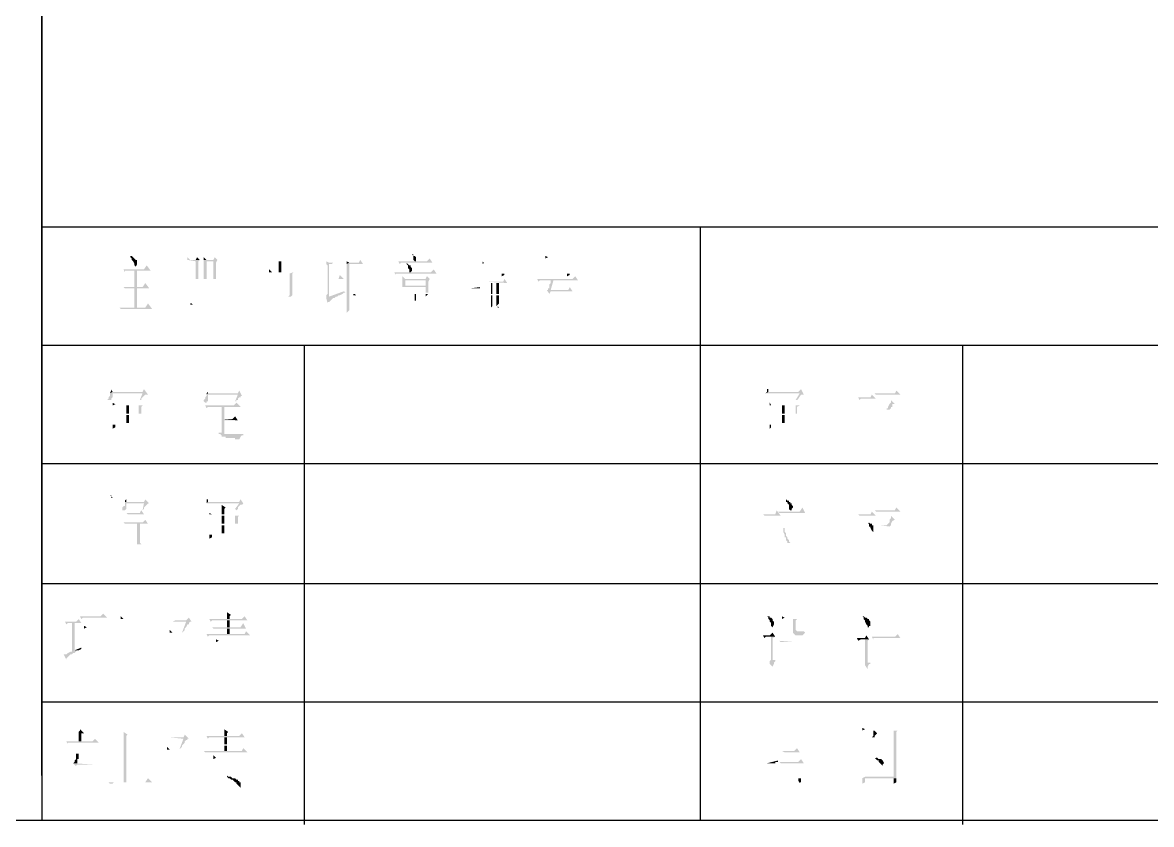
# Model space of a CAD drawing. Header units: millimetres. Extents: x -281 to 814, y -766 to 620.
# Drawn here: x 459 to 608.3, y -766.1 to -660 of the extents above; entities that cross this region are included whole.
import ezdxf

# ---------------------------------------------------------------- set-up
doc = ezdxf.new("R2010")
doc.units = ezdxf.units.MM
doc.layers.add('1', color=7, linetype='Continuous')

msp = doc.modelspace()

# ---------------------------------------------------------------- hatches: boundary and pattern name
h = msp.add_hatch(color=0)
h.dxf.hatch_style = 2
h.paths.add_polyline_path([(473.22, -690.878268), (473.22, -691.058268), (473.4, -691.238268), (473.4, -691.418268), (473.58, -691.598268), (473.76, -691.958268), (473.76, -692.138268), (473.94, -692.318268), (474.12, -691.958268), (474.12, -691.778268), (474.12, -691.598268), (474.12, -691.418268), (473.94, -691.418268), (473.76, -691.238268), (473.58, -691.058268), (473.4, -690.878268)])
h = msp.add_hatch(color=0)
h.dxf.hatch_style = 2
h.paths.add_polyline_path([(480.78, -691.058268), (480.78, -691.418268), (481.86, -691.598268), (481.86, -693.938268), (482.22, -693.938268), (482.22, -691.598268), (482.4, -691.418268), (481.14, -691.418268)])
h = msp.add_hatch(color=0)
h.dxf.hatch_style = 2
h.paths.add_polyline_path([(482.04, -691.058268), (481.86, -691.418268), (481.14, -691.418268), (482.4, -691.418268)])
h = msp.add_hatch(color=0)
h.dxf.hatch_style = 2
h.paths.add_polyline_path([(482.94, -691.058268), (482.94, -691.418268), (483.3, -691.418268)])
h = msp.add_hatch(color=0)
h.dxf.hatch_style = 2
h.paths.add_polyline_path([(484.38, -691.058268), (484.2, -691.418268), (483.3, -691.418268), (482.94, -691.418268), (482.94, -693.938268), (483.3, -693.938268), (483.3, -691.598268), (484.2, -691.598268), (484.74, -691.418268)])
h = msp.add_hatch(color=0)
h.dxf.hatch_style = 2
h.paths.add_polyline_path([(484.74, -691.418268), (484.2, -691.598268), (484.2, -693.938268), (484.56, -693.938268), (484.56, -691.778268)])
h = msp.add_hatch(color=0)
h.dxf.hatch_style = 2
h.paths.add_polyline_path([(503.64, -691.418268), (503.46, -691.778268), (502.2, -691.778268), (501.84, -691.958268), (501.84, -692.138268), (501.84, -692.318268), (501.84, -697.718268), (501.84, -698.438268), (502.2, -698.078268), (502.2, -691.958268), (504, -691.958268)])
h = msp.add_hatch(color=0)
h.dxf.hatch_style = 2
h.paths.add_polyline_path([(512.82, -691.238268), (512.46, -691.598268), (508.68, -691.598268), (508.86, -691.958268), (509.04, -691.778268), (509.22, -691.778268), (513.18, -691.778268)])
h = msp.add_hatch(color=0)
h.dxf.hatch_style = 2
h.paths.add_polyline_path([(510.48, -690.698268), (510.66, -690.878268), (510.66, -691.058268), (510.66, -691.238268), (510.66, -691.418268), (510.84, -691.598268), (511.02, -691.598268), (511.02, -691.418268), (511.02, -691.238268), (511.02, -691.058268), (510.84, -690.878268), (510.66, -690.878268), (510.66, -690.698268)])
h = msp.add_hatch(color=0)
h.dxf.hatch_style = 2
h.paths.add_polyline_path([(528.12, -690.878268), (528.12, -691.238268), (528.48, -691.058268)])
h = msp.add_hatch(color=0)
h.dxf.hatch_style = 2
h.paths.add_polyline_path([(475.38, -692.138268), (475.02, -692.678268), (472.32, -692.678268), (472.5, -693.038268), (472.5, -692.858268), (472.68, -692.858268), (472.86, -692.858268), (475.92, -692.858268)])
h = msp.add_hatch(color=0)
h.dxf.hatch_style = 2
h.paths.add_polyline_path([(474.12, -695.018268), (474.12, -692.858268), (473.76, -692.858268), (473.76, -695.018268)])
h = msp.add_hatch(color=0)
h.dxf.hatch_style = 2
h.paths.add_polyline_path([(491.58, -692.678268), (491.58, -693.038268), (493.2, -693.038268), (491.94, -693.038268)])
h = msp.add_hatch(color=0)
h.dxf.hatch_style = 2
h.paths.add_polyline_path([(493.2, -691.598268), (492.84, -691.598268), (492.84, -693.038268), (491.94, -693.038268), (493.2, -693.038268)])
h = msp.add_hatch(color=0)
h.dxf.hatch_style = 2
h.paths.add_polyline_path([(499.14, -691.598268), (499.14, -691.958268), (499.32, -692.138268), (499.32, -695.918268), (499.14, -696.098268), (499.14, -696.278268), (499.14, -696.458268), (499.32, -697.178268), (499.32, -696.998268), (499.5, -696.998268), (499.68, -696.818268), (499.86, -696.638268), (500.04, -696.458268), (500.22, -696.458268), (499.5, -696.278268), (499.5, -693.938268), (501.48, -693.938268), (499.5, -693.938268), (499.5, -691.958268), (499.68, -691.958268), (499.86, -691.958268), (500.04, -691.778268), (500.22, -691.778268), (499.5, -691.778268)])
h = msp.add_hatch(color=0)
h.dxf.hatch_style = 2
h.paths.add_polyline_path([(501.84, -691.598268), (501.84, -691.958268), (502.2, -691.778268)])
h = msp.add_hatch(color=0)
h.dxf.hatch_style = 2
h.paths.add_polyline_path([(513.36, -692.678268), (513, -693.038268), (508.14, -693.038268), (508.32, -693.398268), (508.32, -693.218268), (508.5, -693.218268), (508.68, -693.218268), (513.72, -693.218268)])
h = msp.add_hatch(color=0)
h.dxf.hatch_style = 2
h.paths.add_polyline_path([(509.76, -691.778268), (509.76, -691.958268), (509.94, -692.138268), (509.94, -692.318268), (509.94, -692.498268), (510.12, -692.678268), (510.12, -692.858268), (510.12, -693.038268), (510.3, -693.038268), (510.48, -692.858268), (510.48, -692.498268), (510.3, -692.318268), (510.3, -692.138268), (510.12, -692.138268), (509.94, -691.958268)])
h = msp.add_hatch(color=0)
h.dxf.hatch_style = 2
h.paths.add_polyline_path([(519.66, -691.598268), (519.84, -691.778268), (519.84, -691.958268), (520.02, -691.778268)])
h = msp.add_hatch(color=0)
h.dxf.hatch_style = 2
h.paths.add_polyline_path([(494.82, -693.038268), (494.28, -693.218268), (494.28, -696.098268), (494.1, -696.278268), (493.92, -696.278268), (494.46, -696.278268), (494.64, -696.098268), (494.64, -693.218268)])
h = msp.add_hatch(color=0)
h.dxf.hatch_style = 2
h.paths.add_polyline_path([(500.94, -693.398268), (500.76, -693.938268), (499.5, -693.938268), (501.48, -693.938268)])
h = msp.add_hatch(color=0)
h.dxf.hatch_style = 2
h.paths.add_polyline_path([(509.22, -693.578268), (509.22, -694.118268), (512.28, -694.118268), (512.28, -694.838268), (509.58, -694.838268), (512.64, -695.018268), (512.64, -694.298268), (512.82, -693.938268), (509.58, -693.938268)])
h = msp.add_hatch(color=0)
h.dxf.hatch_style = 2
h.paths.add_polyline_path([(509.22, -694.118268), (509.22, -695.018268), (512.28, -695.018268), (512.28, -695.738268), (509.58, -695.738268), (512.64, -695.738268), (512.64, -695.018268), (509.58, -694.838268), (509.58, -694.118268), (512.28, -694.118268)])
h = msp.add_hatch(color=0)
h.dxf.hatch_style = 2
h.paths.add_polyline_path([(512.46, -693.578268), (512.28, -693.938268), (509.58, -693.938268), (512.82, -693.938268)])
h = msp.add_hatch(color=0)
h.dxf.hatch_style = 2
h.paths.add_polyline_path([(522.72, -693.938268), (522.54, -694.298268), (520.38, -694.298268), (523.08, -694.478268)])
h = msp.add_hatch(color=0)
h.dxf.hatch_style = 2
h.paths.add_polyline_path([(522.54, -693.218268), (522.36, -693.218268), (522.36, -693.578268), (522.72, -693.398268), (522.72, -693.218268)])
h = msp.add_hatch(color=0)
h.dxf.hatch_style = 2
h.paths.add_polyline_path([(532.08, -693.578268), (531.72, -693.938268), (527.04, -693.938268), (527.22, -694.298268), (527.4, -694.118268), (532.44, -694.118268)])
h = msp.add_hatch(color=0)
h.dxf.hatch_style = 2
h.paths.add_polyline_path([(529.2, -694.118268), (528.84, -694.118268), (528.84, -694.298268), (528.84, -694.478268), (528.66, -694.658268), (528.66, -694.838268), (528.66, -695.018268), (528.66, -695.198268), (528.48, -695.198268), (528.48, -695.378268), (528.3, -695.378268), (528.66, -695.918268), (528.84, -695.558268), (531.72, -695.558268), (528.84, -695.378268)])
h = msp.add_hatch(color=0)
h.dxf.hatch_style = 2
h.paths.add_polyline_path([(531.36, -693.218268), (531, -693.218268), (531, -693.578268), (531.36, -693.398268)])
h = msp.add_hatch(color=0)
h.dxf.hatch_style = 2
h.paths.add_polyline_path([(475.2, -694.478268), (474.84, -695.018268), (472.32, -695.018268), (472.5, -695.198268), (472.68, -695.198268), (475.74, -695.198268)])
h = msp.add_hatch(color=0)
h.dxf.hatch_style = 2
h.paths.add_polyline_path([(474.12, -697.718268), (474.12, -695.198268), (473.76, -695.198268), (473.76, -697.718268)])
h = msp.add_hatch(color=0)
h.dxf.hatch_style = 2
h.paths.add_polyline_path([(501.48, -695.558268), (499.5, -696.278268), (500.22, -696.458268), (500.4, -696.278268), (500.58, -696.278268), (500.76, -696.098268), (500.94, -696.098268), (501.3, -695.918268), (501.48, -695.738268), (501.66, -695.738268)])
h = msp.add_hatch(color=0)
h.dxf.hatch_style = 2
h.paths.add_polyline_path([(502.74, -695.918268), (502.74, -696.098268), (503.46, -696.098268), (503.1, -696.098268), (502.92, -695.918268)])
h = msp.add_hatch(color=0)
h.dxf.hatch_style = 2
h.paths.add_polyline_path([(510.84, -695.918268), (510.84, -696.818268), (511.02, -696.818268), (511.02, -695.918268), (512.28, -695.918268)])
h = msp.add_hatch(color=0)
h.dxf.hatch_style = 2
h.paths.add_polyline_path([(512.64, -695.918268), (510.84, -695.918268), (512.28, -695.918268), (512.28, -696.278268)])
h = msp.add_hatch(color=0)
h.dxf.hatch_style = 2
h.paths.add_polyline_path([(519.48, -695.018268), (518.04, -695.198268), (519.48, -695.198268)])
h = msp.add_hatch(color=0)
h.dxf.hatch_style = 2
h.paths.add_polyline_path([(520.92, -694.478268), (520.92, -695.918268), (520.38, -695.918268), (521.1, -695.918268), (521.1, -694.478268), (521.64, -694.478268)])
h = msp.add_hatch(color=0)
h.dxf.hatch_style = 2
h.paths.add_polyline_path([(521.64, -694.478268), (521.64, -695.918268), (522, -695.918268), (522, -694.478268), (522.54, -694.478268)])
h = msp.add_hatch(color=0)
h.dxf.hatch_style = 2
h.paths.add_polyline_path([(531.36, -695.018268), (531.18, -695.378268), (528.84, -695.378268), (531.72, -695.558268)])
h = msp.add_hatch(color=0)
h.dxf.hatch_style = 2
h.paths.add_polyline_path([(475.56, -697.178268), (475.2, -697.718268), (471.78, -697.718268), (471.96, -697.898268), (472.14, -697.898268), (476.1, -697.898268)])
h = msp.add_hatch(color=0)
h.dxf.hatch_style = 2
h.paths.add_polyline_path([(481.14, -697.178268), (481.14, -697.358268), (481.68, -697.358268), (481.5, -697.358268), (481.32, -697.178268)])
h = msp.add_hatch(color=0)
h.dxf.hatch_style = 2
h.paths.add_polyline_path([(521.1, -696.098268), (520.92, -696.098268), (520.92, -697.718268), (521.1, -697.538268)])
h = msp.add_hatch(color=0)
h.dxf.hatch_style = 2
h.paths.add_polyline_path([(521.64, -696.098268), (521.64, -697.538268), (522, -697.178268), (522, -696.098268), (522.54, -696.098268)])
h = msp.add_hatch(color=0)
h.dxf.hatch_style = 2
h.paths.add_polyline_path([(483.3, -697.538268), (484.02, -697.538268), (483.66, -697.538268), (483.48, -697.538268)])
h = msp.add_hatch(color=0)
h.dxf.hatch_style = 2
h.paths.add_polyline_path([(521.82, -697.538268), (521.82, -697.718268), (522.36, -697.718268), (522.18, -697.718268), (522, -697.718268)])
h = msp.add_hatch(color=0)
h.dxf.hatch_style = 2
h.paths.add_polyline_path([(470.52, -709.058268), (470.52, -709.238268), (470.52, -709.418268), (470.34, -709.598268), (470.34, -709.778268), (470.16, -709.958268), (470.34, -709.958268), (470.52, -709.958268), (470.7, -709.958268), (470.7, -709.778268), (470.88, -709.598268), (470.88, -709.058268), (474.84, -709.058268)])
h = msp.add_hatch(color=0)
h.dxf.hatch_style = 2
h.paths.add_polyline_path([(475.02, -708.518268), (474.84, -708.878268), (470.88, -708.878268), (470.52, -709.058268), (474.84, -709.058268), (474.48, -709.958268), (474.66, -709.958268), (474.66, -709.778268), (474.84, -709.598268), (475.02, -709.418268), (475.2, -709.238268), (475.38, -709.238268), (475.56, -709.238268)])
h = msp.add_hatch(color=0)
h.dxf.hatch_style = 2
h.paths.add_polyline_path([(470.7, -708.518268), (470.7, -708.698268), (470.52, -709.058268), (470.88, -708.878268)])
h = msp.add_hatch(color=0)
h.dxf.hatch_style = 2
h.paths.add_polyline_path([(483.3, -709.238268), (483.3, -709.418268), (483.12, -709.598268), (483.12, -709.778268), (482.94, -709.958268), (482.94, -710.138268), (483.12, -710.318268), (483.3, -710.318268), (483.3, -710.138268), (483.48, -710.138268), (483.48, -709.958268), (483.48, -709.778268), (483.48, -709.238268), (487.44, -709.238268)])
h = msp.add_hatch(color=0)
h.dxf.hatch_style = 2
h.paths.add_polyline_path([(487.62, -708.698268), (487.44, -709.058268), (483.48, -709.058268), (483.3, -709.238268), (487.44, -709.238268), (487.08, -710.138268), (487.26, -710.138268), (487.26, -709.958268), (487.44, -709.958268), (487.44, -709.778268), (487.62, -709.598268), (487.8, -709.598268), (487.8, -709.418268), (487.98, -709.418268)])
h = msp.add_hatch(color=0)
h.dxf.hatch_style = 2
h.paths.add_polyline_path([(483.48, -708.698268), (483.48, -708.878268), (483.3, -709.058268), (483.3, -709.238268), (483.48, -709.058268)])
h = msp.add_hatch(color=0)
h.dxf.hatch_style = 2
h.paths.add_polyline_path([(561.96, -708.518268), (561.6, -708.878268), (557.64, -708.878268), (557.28, -709.058268), (561.78, -709.058268), (561.24, -709.958268), (561.42, -709.958268), (561.6, -709.778268), (561.96, -709.238268), (562.14, -709.238268), (562.32, -709.238268)])
h = msp.add_hatch(color=0)
h.dxf.hatch_style = 2
h.paths.add_polyline_path([(557.64, -708.518268), (557.46, -708.518268), (557.46, -708.698268), (557.46, -708.878268), (557.28, -709.058268), (557.64, -708.878268)])
h = msp.add_hatch(color=0)
h.dxf.hatch_style = 2
h.paths.add_polyline_path([(571.32, -709.238268), (571.14, -709.598268), (569.52, -709.598268), (569.7, -709.958268), (569.88, -709.778268), (571.86, -709.778268)])
h = msp.add_hatch(color=0)
h.dxf.hatch_style = 2
h.paths.add_polyline_path([(574.56, -708.698268), (574.38, -709.058268), (571.68, -709.058268), (571.86, -709.238268), (572.04, -709.238268), (575.1, -709.238268)])
h = msp.add_hatch(color=0)
h.dxf.hatch_style = 2
h.paths.add_polyline_path([(470.88, -710.318268), (470.88, -710.678268), (471.24, -710.498268)])
h = msp.add_hatch(color=0)
h.dxf.hatch_style = 2
h.paths.add_polyline_path([(474.84, -710.678268), (472.68, -710.678268), (474.3, -710.678268), (474.3, -711.758268), (471.24, -711.758268), (474.66, -711.758268), (474.66, -710.858268)])
h = msp.add_hatch(color=0)
h.dxf.hatch_style = 2
h.paths.add_polyline_path([(472.68, -710.678268), (472.68, -711.758268), (473.04, -711.758268), (473.04, -710.678268), (474.3, -710.678268)])
h = msp.add_hatch(color=0)
h.dxf.hatch_style = 2
h.paths.add_polyline_path([(487.26, -710.318268), (486.9, -710.678268), (483.12, -710.678268), (483.3, -711.038268), (483.48, -710.858268), (483.66, -710.858268), (487.8, -710.858268)])
h = msp.add_hatch(color=0)
h.dxf.hatch_style = 2
h.paths.add_polyline_path([(485.64, -710.858268), (485.28, -710.858268), (485.28, -714.278268), (484.92, -714.278268), (484.92, -714.458268), (485.1, -714.458268), (486.72, -714.458268), (486.18, -714.458268), (485.82, -714.458268), (485.64, -714.458268), (485.64, -712.658268), (487.44, -712.658268), (485.64, -712.478268)])
h = msp.add_hatch(color=0)
h.dxf.hatch_style = 2
h.paths.add_polyline_path([(557.82, -710.318268), (557.82, -710.678268), (558, -710.678268)])
h = msp.add_hatch(color=0)
h.dxf.hatch_style = 2
h.paths.add_polyline_path([(561.78, -710.678268), (559.44, -710.678268), (561.24, -710.678268), (561.24, -711.758268), (558, -711.758268), (561.42, -711.758268), (561.42, -710.858268)])
h = msp.add_hatch(color=0)
h.dxf.hatch_style = 2
h.paths.add_polyline_path([(559.44, -710.678268), (559.44, -711.758268), (559.8, -711.758268), (559.8, -710.678268), (561.24, -710.678268)])
h = msp.add_hatch(color=0)
h.dxf.hatch_style = 2
h.paths.add_polyline_path([(573.84, -709.958268), (573.84, -710.138268), (573.84, -710.318268), (573.66, -710.498268), (573.48, -710.858268), (573.48, -711.038268), (573.3, -711.038268), (573.3, -711.218268), (572.22, -711.218268), (573.66, -711.218268), (573.84, -711.038268), (573.84, -710.858268), (574.02, -710.858268), (574.02, -710.678268), (574.02, -710.498268), (574.38, -710.498268)])
h = msp.add_hatch(color=0)
h.dxf.hatch_style = 2
h.paths.add_polyline_path([(472.68, -711.938268), (472.68, -713.018268), (473.04, -713.018268), (473.04, -711.938268), (474.3, -711.938268)])
h = msp.add_hatch(color=0)
h.dxf.hatch_style = 2
h.paths.add_polyline_path([(487.08, -712.118268), (486.72, -712.478268), (485.64, -712.478268), (487.44, -712.658268)])
h = msp.add_hatch(color=0)
h.dxf.hatch_style = 2
h.paths.add_polyline_path([(559.44, -711.938268), (559.44, -713.018268), (559.8, -713.018268), (559.8, -711.938268), (561.24, -711.938268)])
h = msp.add_hatch(color=0)
h.dxf.hatch_style = 2
h.paths.add_polyline_path([(470.88, -713.198268), (470.88, -713.738268), (471.24, -713.558268), (471.24, -713.198268), (472.68, -713.198268)])
h = msp.add_hatch(color=0)
h.dxf.hatch_style = 2
h.paths.add_polyline_path([(557.82, -713.198268), (557.82, -713.738268), (558, -713.558268), (558, -713.198268), (559.44, -713.198268)])
h = msp.add_hatch(color=0)
h.dxf.hatch_style = 2
h.paths.add_polyline_path([(488.16, -714.458268), (487.98, -714.458268), (487.8, -714.458268), (485.1, -714.458268), (485.28, -714.638268), (485.28, -714.818268), (485.46, -714.818268), (485.64, -714.818268), (485.82, -714.818268), (485.82, -714.998268), (486, -714.998268), (486.18, -714.998268), (486.36, -714.998268), (486.54, -714.998268), (487.08, -714.998268), (487.08, -715.178268), (487.62, -715.178268), (487.8, -714.818268), (487.98, -714.638268), (488.16, -714.638268)])
h = msp.add_hatch(color=0)
h.dxf.hatch_style = 2
h.paths.add_polyline_path([(470.52, -722.558268), (470.7, -722.558268), (470.7, -722.918268), (470.88, -722.918268)])
h = msp.add_hatch(color=0)
h.dxf.hatch_style = 2
h.paths.add_polyline_path([(472.5, -723.458268), (472.5, -723.638268), (472.5, -723.818268), (472.5, -723.998268), (472.32, -723.998268), (472.14, -724.178268), (472.14, -724.358268), (472.14, -724.538268), (472.5, -724.538268), (472.68, -724.358268), (472.68, -724.178268), (472.68, -723.638268), (475.02, -723.638268)])
h = msp.add_hatch(color=0)
h.dxf.hatch_style = 2
h.paths.add_polyline_path([(475.2, -723.098268), (475.02, -723.458268), (473.94, -723.458268), (472.5, -723.458268), (475.02, -723.638268), (474.84, -724.538268), (475.02, -724.358268), (475.02, -724.178268), (475.2, -723.998268), (475.38, -723.818268), (475.56, -723.638268), (475.74, -723.638268)])
h = msp.add_hatch(color=0)
h.dxf.hatch_style = 2
h.paths.add_polyline_path([(472.68, -723.098268), (472.5, -723.278268), (472.5, -723.458268), (473.94, -723.458268), (472.68, -723.458268)])
h = msp.add_hatch(color=0)
h.dxf.hatch_style = 2
h.paths.add_polyline_path([(487.8, -723.098268), (487.62, -723.458268), (483.48, -723.458268), (483.3, -723.638268), (487.62, -723.638268), (487.08, -724.358268), (487.26, -724.538268), (487.44, -724.358268), (487.44, -724.178268), (487.62, -723.998268), (487.8, -723.818268), (487.98, -723.818268), (488.16, -723.638268)])
h = msp.add_hatch(color=0)
h.dxf.hatch_style = 2
h.paths.add_polyline_path([(483.48, -723.098268), (483.3, -723.098268), (483.3, -723.458268), (483.3, -723.638268), (483.48, -723.458268)])
h = msp.add_hatch(color=0)
h.dxf.hatch_style = 2
h.paths.add_polyline_path([(485.28, -723.818268), (485.28, -723.998268), (485.28, -724.178268), (485.28, -725.078268), (485.64, -725.078268), (485.64, -724.358268), (485.82, -724.178268)])
h = msp.add_hatch(color=0)
h.dxf.hatch_style = 2
h.paths.add_polyline_path([(562.14, -724.178268), (561.78, -724.718268), (558.9, -724.718268), (559.08, -724.898268), (559.26, -724.898268), (559.44, -724.898268), (562.5, -724.898268)])
h = msp.add_hatch(color=0)
h.dxf.hatch_style = 2
h.paths.add_polyline_path([(559.98, -723.098268), (559.98, -723.278268), (559.98, -723.458268), (560.16, -723.458268), (560.16, -723.638268), (560.34, -723.818268), (560.34, -723.998268), (560.34, -724.178268), (560.34, -724.358268), (560.52, -724.538268), (560.7, -724.538268), (560.7, -724.358268), (560.88, -724.178268), (560.88, -723.998268), (560.7, -723.818268), (560.7, -723.638268), (560.52, -723.638268), (560.52, -723.458268), (560.34, -723.458268), (560.34, -723.278268), (560.16, -723.278268)])
h = msp.add_hatch(color=0)
h.dxf.hatch_style = 2
h.paths.add_polyline_path([(574.56, -724.178268), (574.38, -724.538268), (571.68, -724.538268), (571.86, -724.718268), (572.04, -724.718268), (575.1, -724.718268)])
h = msp.add_hatch(color=0)
h.dxf.hatch_style = 2
h.paths.add_polyline_path([(475.2, -725.798268), (474.84, -726.158268), (472.32, -726.158268), (472.5, -726.338268), (472.68, -726.338268), (472.86, -726.338268), (475.56, -726.338268)])
h = msp.add_hatch(color=0)
h.dxf.hatch_style = 2
h.paths.add_polyline_path([(474.66, -724.538268), (474.48, -724.898268), (472.68, -724.898268), (472.86, -725.078268), (473.04, -725.078268), (473.22, -725.078268), (473.4, -725.078268), (475.02, -725.078268)])
h = msp.add_hatch(color=0)
h.dxf.hatch_style = 2
h.paths.add_polyline_path([(483.66, -724.898268), (483.66, -725.078268), (484.02, -725.078268)])
h = msp.add_hatch(color=0)
h.dxf.hatch_style = 2
h.paths.add_polyline_path([(487.62, -725.258268), (485.28, -725.258268), (487.08, -725.258268), (487.08, -726.338268), (484.02, -726.338268), (487.44, -726.338268), (487.44, -725.438268)])
h = msp.add_hatch(color=0)
h.dxf.hatch_style = 2
h.paths.add_polyline_path([(485.28, -725.258268), (485.28, -726.338268), (485.64, -726.338268), (485.64, -725.258268), (487.08, -725.258268)])
h = msp.add_hatch(color=0)
h.dxf.hatch_style = 2
h.paths.add_polyline_path([(558.72, -724.538268), (558.54, -725.078268), (556.92, -725.078268), (557.1, -725.258268), (557.28, -725.258268), (559.26, -725.258268)])
h = msp.add_hatch(color=0)
h.dxf.hatch_style = 2
h.paths.add_polyline_path([(571.32, -724.718268), (571.14, -725.078268), (569.52, -725.078268), (569.7, -725.258268), (569.88, -725.258268), (571.86, -725.258268)])
h = msp.add_hatch(color=0)
h.dxf.hatch_style = 2
h.paths.add_polyline_path([(573.84, -725.258268), (573.84, -725.438268), (573.84, -725.618268), (573.66, -725.798268), (573.66, -726.158268), (573.48, -726.338268), (573.3, -726.518268), (572.22, -726.518268), (573.66, -726.698268), (573.84, -726.518268), (573.84, -726.338268), (574.02, -725.978268), (574.38, -725.798268)])
h = msp.add_hatch(color=0)
h.dxf.hatch_style = 2
h.paths.add_polyline_path([(471.06, -727.058268), (471.06, -727.238268), (471.6, -727.238268), (471.42, -727.238268), (471.24, -727.238268), (471.06, -727.238268)])
h = msp.add_hatch(color=0)
h.dxf.hatch_style = 2
h.paths.add_polyline_path([(474.48, -726.338268), (474.12, -726.338268), (474.12, -729.038268), (474.84, -729.038268), (474.66, -729.038268), (474.48, -728.858268), (474.48, -728.678268)])
h = msp.add_hatch(color=0)
h.dxf.hatch_style = 2
h.paths.add_polyline_path([(485.28, -726.518268), (485.28, -727.598268), (485.64, -727.598268), (485.64, -726.518268), (487.08, -726.518268)])
h = msp.add_hatch(color=0)
h.dxf.hatch_style = 2
h.paths.add_polyline_path([(559.62, -726.878268), (559.62, -727.058268), (559.62, -727.238268), (559.62, -727.418268), (559.8, -727.778268), (559.8, -727.958268), (559.8, -728.138268), (559.98, -728.138268), (559.98, -728.318268), (559.98, -728.498268), (560.16, -728.678268), (560.16, -728.858268), (560.52, -728.858268), (560.34, -728.678268), (560.34, -728.498268), (560.16, -728.318268), (560.16, -728.138268), (559.98, -727.958268), (559.98, -727.778268), (559.98, -727.598268), (559.8, -727.418268), (559.8, -727.238268), (559.8, -727.058268), (559.8, -726.878268)])
h = msp.add_hatch(color=0)
h.dxf.hatch_style = 2
h.paths.add_polyline_path([(570.96, -726.158268), (570.78, -726.338268), (570.96, -726.338268), (570.96, -726.518268), (570.96, -726.698268), (571.14, -726.698268), (571.14, -726.878268), (571.32, -727.238268), (571.5, -727.418268), (571.5, -727.238268), (571.5, -726.698268), (571.5, -726.518268), (571.32, -726.518268), (571.32, -726.338268), (571.14, -726.338268)])
h = msp.add_hatch(color=0)
h.dxf.hatch_style = 2
h.paths.add_polyline_path([(483.66, -727.778268), (483.66, -728.318268), (484.02, -728.138268), (484.02, -727.778268), (485.28, -727.778268)])
h = msp.add_hatch(color=0)
h.dxf.hatch_style = 2
h.paths.add_polyline_path([(466.38, -738.938268), (466.02, -739.298268), (464.58, -739.298268), (464.76, -739.658268), (464.94, -739.478268), (466.74, -739.478268)])
h = msp.add_hatch(color=0)
h.dxf.hatch_style = 2
h.paths.add_polyline_path([(469.62, -738.218268), (469.26, -738.578268), (466.56, -738.578268), (466.74, -738.938268), (466.92, -738.758268), (467.1, -738.758268), (470.16, -738.758268)])
h = msp.add_hatch(color=0)
h.dxf.hatch_style = 2
h.paths.add_polyline_path([(471.96, -738.578268), (471.96, -738.938268), (472.32, -738.938268)])
h = msp.add_hatch(color=0)
h.dxf.hatch_style = 2
h.paths.add_polyline_path([(480.96, -738.758268), (480.6, -739.118268), (479.16, -739.118268), (478.8, -739.298268), (480.6, -739.298268), (480.06, -740.738268), (478.8, -740.738268), (480.06, -740.738268), (480.42, -740.378268), (480.42, -740.198268), (480.6, -740.018268), (480.78, -739.658268), (480.96, -739.658268), (480.96, -739.478268), (481.14, -739.298268), (481.32, -739.298268)])
h = msp.add_hatch(color=0)
h.dxf.hatch_style = 2
h.paths.add_polyline_path([(488.34, -738.578268), (487.98, -738.938268), (483.66, -738.938268), (483.84, -739.298268), (484.02, -739.118268), (484.2, -739.118268), (488.7, -739.118268)])
h = msp.add_hatch(color=0)
h.dxf.hatch_style = 2
h.paths.add_polyline_path([(486, -738.038268), (486, -738.218268), (486, -738.938268), (486.36, -738.938268), (486.36, -738.578268), (486.54, -738.398268)])
h = msp.add_hatch(color=0)
h.dxf.hatch_style = 2
h.paths.add_polyline_path([(486.36, -740.018268), (486.36, -739.118268), (486, -739.118268), (486, -740.018268)])
h = msp.add_hatch(color=0)
h.dxf.hatch_style = 2
h.paths.add_polyline_path([(557.64, -738.578268), (557.46, -738.578268), (557.64, -738.758268), (557.64, -738.938268), (557.82, -739.118268), (557.82, -739.298268), (558, -739.478268), (558, -739.658268), (558, -739.838268), (558.18, -740.018268), (558.36, -739.658268), (558.36, -739.478268), (558.36, -739.298268), (558.18, -739.118268), (558.18, -738.938268), (558, -738.758268), (557.82, -738.758268), (557.82, -738.578268)])
h = msp.add_hatch(color=0)
h.dxf.hatch_style = 2
h.paths.add_polyline_path([(559.44, -738.578268), (559.44, -738.938268), (559.8, -738.758268)])
h = msp.add_hatch(color=0)
h.dxf.hatch_style = 2
h.paths.add_polyline_path([(561.42, -738.938268), (560.88, -738.938268), (560.88, -740.738268), (561.06, -740.918268), (561.24, -741.098268), (562.14, -741.098268), (562.32, -740.918268), (562.5, -740.738268), (562.32, -740.558268), (561.42, -740.558268), (561.24, -740.378268), (561.24, -739.118268)])
h = msp.add_hatch(color=0)
h.dxf.hatch_style = 2
h.paths.add_polyline_path([(570.06, -738.578268), (570.24, -738.758268), (570.24, -738.938268), (570.42, -739.118268), (570.42, -739.298268), (570.6, -739.658268), (570.78, -739.838268), (570.78, -740.018268), (570.96, -740.018268), (570.96, -739.838268), (571.14, -739.838268), (571.14, -739.658268), (571.14, -739.478268), (571.14, -739.298268), (570.96, -739.118268), (570.96, -738.938268), (570.78, -738.938268), (570.6, -738.758268), (570.42, -738.758268), (570.24, -738.578268)])
h = msp.add_hatch(color=0)
h.dxf.hatch_style = 2
h.paths.add_polyline_path([(465.84, -739.478268), (465.48, -739.478268), (465.48, -743.258268), (465.3, -743.258268), (464.94, -743.438268), (464.76, -743.618268), (464.58, -743.618268), (464.4, -743.618268), (464.76, -744.338268), (464.76, -744.158268), (464.94, -743.978268), (465.12, -743.798268), (465.3, -743.618268), (465.48, -743.618268), (465.66, -743.438268), (465.84, -743.438268), (466.02, -743.258268), (466.2, -743.078268), (465.84, -743.078268)])
h = msp.add_hatch(color=0)
h.dxf.hatch_style = 2
h.paths.add_polyline_path([(467.1, -739.838268), (467.1, -740.198268), (467.46, -740.018268)])
h = msp.add_hatch(color=0)
h.dxf.hatch_style = 2
h.paths.add_polyline_path([(478.44, -740.378268), (478.44, -740.738268), (480.06, -740.738268), (478.8, -740.738268)])
h = msp.add_hatch(color=0)
h.dxf.hatch_style = 2
h.paths.add_polyline_path([(488.52, -740.558268), (488.34, -740.918268), (483.3, -740.918268), (483.48, -741.278268), (483.66, -741.098268), (483.84, -741.098268), (489.06, -741.098268)])
h = msp.add_hatch(color=0)
h.dxf.hatch_style = 2
h.paths.add_polyline_path([(488.16, -739.478268), (487.8, -740.018268), (484.02, -740.018268), (484.2, -740.198268), (484.38, -740.198268), (484.56, -740.198268), (488.52, -740.198268)])
h = msp.add_hatch(color=0)
h.dxf.hatch_style = 2
h.paths.add_polyline_path([(486.36, -740.918268), (486.36, -740.198268), (486, -740.198268), (486, -740.918268)])
h = msp.add_hatch(color=0)
h.dxf.hatch_style = 2
h.paths.add_polyline_path([(558.18, -740.738268), (557.82, -741.098268), (556.92, -741.098268), (557.1, -741.458268), (557.28, -741.278268), (557.46, -741.278268), (557.64, -741.278268), (558.54, -741.278268)])
h = msp.add_hatch(color=0)
h.dxf.hatch_style = 2
h.paths.add_polyline_path([(562.14, -740.558268), (561.96, -740.558268), (561.78, -740.558268), (561.6, -740.558268), (562.32, -740.558268)])
h = msp.add_hatch(color=0)
h.dxf.hatch_style = 2
h.paths.add_polyline_path([(484.56, -741.638268), (484.56, -741.998268), (484.92, -741.818268)])
h = msp.add_hatch(color=0)
h.dxf.hatch_style = 2
h.paths.add_polyline_path([(558.54, -741.278268), (558, -741.278268), (558, -744.338268), (557.82, -744.518268), (557.82, -744.698268), (557.82, -744.878268), (558.18, -745.238268), (558.36, -744.878268), (558.36, -744.698268), (558.54, -744.518268), (558.54, -744.338268), (558.18, -744.338268), (558.18, -741.458268)])
h = msp.add_hatch(color=0)
h.dxf.hatch_style = 2
h.paths.add_polyline_path([(559.08, -741.818268), (559.26, -741.998268), (559.44, -741.998268), (559.62, -741.998268), (561.24, -741.998268)])
h = msp.add_hatch(color=0)
h.dxf.hatch_style = 2
h.paths.add_polyline_path([(570.6, -741.098268), (570.42, -741.458268), (569.34, -741.458268), (569.52, -741.818268), (569.88, -741.638268), (570.42, -741.638268), (570.96, -741.638268)])
h = msp.add_hatch(color=0)
h.dxf.hatch_style = 2
h.paths.add_polyline_path([(570.96, -741.638268), (570.42, -741.638268), (570.42, -744.698268), (570.42, -744.878268), (570.42, -745.058268), (570.78, -745.598268), (570.78, -745.238268), (570.96, -744.878268), (571.14, -744.878268), (571.14, -744.698268), (570.78, -744.698268), (570.78, -741.818268)])
h = msp.add_hatch(color=0)
h.dxf.hatch_style = 2
h.paths.add_polyline_path([(574.74, -740.918268), (574.38, -741.278268), (571.32, -741.278268), (571.5, -741.638268), (571.5, -741.458268), (571.68, -741.458268), (571.86, -741.458268), (575.1, -741.458268)])
h = msp.add_hatch(color=0)
h.dxf.hatch_style = 2
h.paths.add_polyline_path([(466.74, -742.718268), (465.84, -743.078268), (466.2, -743.078268), (466.38, -743.078268), (466.74, -742.898268)])
h = msp.add_hatch(color=0)
h.dxf.hatch_style = 2
h.paths.add_polyline_path([(466.56, -753.518268), (466.56, -753.698268), (466.38, -753.878268), (466.38, -754.418268), (466.38, -754.598268), (466.38, -754.778268), (466.38, -755.138268), (466.74, -755.138268), (466.74, -754.958268), (466.74, -754.778268), (466.74, -754.418268), (466.74, -754.058268), (467.1, -754.058268)])
h = msp.add_hatch(color=0)
h.dxf.hatch_style = 2
h.paths.add_polyline_path([(472.32, -753.878268), (472.32, -754.058268), (472.32, -754.238268), (472.32, -760.538268), (472.68, -760.538268), (472.68, -754.418268), (472.86, -754.238268)])
h = msp.add_hatch(color=0)
h.dxf.hatch_style = 2
h.paths.add_polyline_path([(487.98, -754.058268), (487.62, -754.418268), (483.3, -754.418268), (483.48, -754.778268), (483.66, -754.598268), (483.84, -754.598268), (488.34, -754.598268)])
h = msp.add_hatch(color=0)
h.dxf.hatch_style = 2
h.paths.add_polyline_path([(485.64, -753.518268), (485.64, -753.698268), (485.64, -753.878268), (485.64, -754.418268), (486, -754.418268), (486, -754.058268), (486.18, -753.878268)])
h = msp.add_hatch(color=0)
h.dxf.hatch_style = 2
h.paths.add_polyline_path([(570.06, -753.338268), (570.06, -753.698268), (570.42, -753.518268)])
h = msp.add_hatch(color=0)
h.dxf.hatch_style = 2
h.paths.add_polyline_path([(574.74, -753.698268), (574.2, -753.698268), (574.2, -759.818268), (570.42, -759.818268), (570.06, -759.998268), (570.06, -760.718268), (570.42, -760.538268), (570.42, -759.998268), (574.2, -759.998268), (574.56, -759.998268), (574.56, -753.878268)])
h = msp.add_hatch(color=0)
h.dxf.hatch_style = 2
h.paths.add_polyline_path([(571.68, -753.698268), (571.5, -753.698268), (571.5, -753.878268), (571.5, -754.058268), (571.5, -754.238268), (571.5, -754.418268), (571.32, -754.598268), (571.68, -754.598268), (571.68, -754.418268), (571.86, -754.238268), (572.04, -754.058268)])
h = msp.add_hatch(color=0)
h.dxf.hatch_style = 2
h.paths.add_polyline_path([(468.54, -754.778268), (468.18, -755.138268), (464.76, -755.138268), (464.94, -755.498268), (464.94, -755.318268), (465.12, -755.318268), (465.3, -755.318268), (469.08, -755.318268)])
h = msp.add_hatch(color=0)
h.dxf.hatch_style = 2
h.paths.add_polyline_path([(480.42, -754.238268), (480.24, -754.598268), (478.8, -754.598268), (478.44, -754.598268), (480.24, -754.778268), (479.7, -756.218268), (478.44, -756.218268), (479.7, -756.218268), (480.06, -755.858268), (480.06, -755.678268), (480.24, -755.498268), (480.42, -755.318268), (480.42, -755.138268), (480.6, -754.958268), (480.78, -754.958268), (480.78, -754.778268), (480.96, -754.778268)])
h = msp.add_hatch(color=0)
h.dxf.hatch_style = 2
h.paths.add_polyline_path([(486, -755.498268), (486, -754.598268), (485.64, -754.598268), (485.64, -755.498268)])
h = msp.add_hatch(color=0)
h.dxf.hatch_style = 2
h.paths.add_polyline_path([(486, -756.398268), (486, -755.678268), (485.64, -755.678268), (485.64, -756.398268)])
h = msp.add_hatch(color=0)
h.dxf.hatch_style = 2
h.paths.add_polyline_path([(466.38, -756.758268), (466.02, -756.758268), (466.02, -756.938268), (466.02, -757.118268), (466.02, -757.298268), (466.02, -757.478268), (465.84, -757.658268), (465.84, -757.838268), (465.66, -758.018268), (466.2, -758.018268), (466.2, -757.838268), (466.2, -757.658268), (466.2, -757.478268), (466.38, -757.478268), (466.38, -757.298268), (466.38, -757.118268), (466.38, -756.938268)])
h = msp.add_hatch(color=0)
h.dxf.hatch_style = 2
h.paths.add_polyline_path([(478.08, -755.858268), (478.08, -756.218268), (479.7, -756.218268), (478.44, -756.218268)])
h = msp.add_hatch(color=0)
h.dxf.hatch_style = 2
h.paths.add_polyline_path([(488.16, -756.038268), (487.98, -756.398268), (482.94, -756.398268), (483.12, -756.578268), (483.3, -756.578268), (483.48, -756.578268), (488.7, -756.578268)])
h = msp.add_hatch(color=0)
h.dxf.hatch_style = 2
h.paths.add_polyline_path([(484.2, -756.938268), (484.2, -757.478268), (484.56, -757.298268)])
h = msp.add_hatch(color=0)
h.dxf.hatch_style = 2
h.paths.add_polyline_path([(561.42, -756.038268), (561.06, -756.398268), (559.44, -756.398268), (559.8, -756.578268), (559.98, -756.578268), (561.78, -756.578268)])
h = msp.add_hatch(color=0)
h.dxf.hatch_style = 2
h.paths.add_polyline_path([(465.66, -758.018268), (466.02, -758.378268), (466.2, -758.198268), (468.36, -758.198268)])
h = msp.add_hatch(color=0)
h.dxf.hatch_style = 2
h.paths.add_polyline_path([(558.9, -757.658268), (557.46, -758.018268), (558.54, -758.018268), (558.54, -757.838268), (558.72, -757.838268), (558.9, -757.838268)])
h = msp.add_hatch(color=0)
h.dxf.hatch_style = 2
h.paths.add_polyline_path([(561.96, -757.478268), (561.6, -757.838268), (559.08, -757.838268), (559.26, -758.018268), (559.44, -758.018268), (562.32, -758.018268)])
h = msp.add_hatch(color=0)
h.dxf.hatch_style = 2
h.paths.add_polyline_path([(571.86, -757.298268), (571.68, -757.478268), (571.86, -757.478268), (572.04, -757.658268), (572.22, -757.658268), (572.22, -757.838268), (572.4, -758.018268), (572.58, -758.198268), (572.76, -758.378268), (572.76, -758.198268), (572.94, -758.018268), (572.76, -757.658268), (572.58, -757.478268), (572.4, -757.478268), (572.22, -757.478268), (572.04, -757.298268)])
h = msp.add_hatch(color=0)
h.dxf.hatch_style = 2
h.paths.add_polyline_path([(475.56, -759.998268), (475.2, -760.538268), (470.34, -760.538268), (470.52, -760.718268), (470.7, -760.718268), (470.88, -760.718268), (471.06, -760.538268), (476.1, -760.538268)])
h = msp.add_hatch(color=0)
h.dxf.hatch_style = 2
h.paths.add_polyline_path([(486, -759.638268), (486, -759.818268), (486.18, -759.998268), (486.36, -759.998268), (486.54, -760.178268), (486.72, -760.178268), (486.9, -760.358268), (487.08, -760.538268), (487.26, -760.538268), (487.26, -760.718268), (487.62, -761.078268), (487.8, -761.258268), (487.8, -761.078268), (487.8, -760.718268), (487.8, -760.538268), (487.62, -760.538268), (487.62, -760.358268), (487.44, -760.358268), (487.44, -760.178268), (487.26, -760.178268), (487.08, -759.998268), (486.9, -759.998268), (486.72, -759.998268), (486.54, -759.818268), (486.36, -759.818268), (486.18, -759.818268)])
h = msp.add_hatch(color=0)
h.dxf.hatch_style = 2
h.paths.add_polyline_path([(561.96, -759.998268), (561.6, -759.998268), (561.6, -760.358268), (561.78, -760.718268), (561.78, -760.538268), (561.96, -760.538268), (561.96, -760.358268)])
h = msp.add_hatch(color=0)
h.dxf.hatch_style = 2
h.paths.add_polyline_path([(574.56, -759.998268), (574.2, -759.998268), (574.2, -760.718268), (574.56, -760.538268), (574.56, -760.178268)])

# ---------------------------------------------------------------- linework, layer by layer
at = {"layer": '1', "color": 0, "lineweight": 25}
for points in [[(461.52, -759.638268), (461.52, -553.898268), (814.14, -553.898268)], [(461.52, -651.818268), (461.52, -765.578268)], [(814.14, -687.098268), (461.52, -687.098268)], [(548.64, -765.578268), (548.64, -687.098268)], [(814.14, -702.758268), (461.52, -702.758268)], [(496.26, -766.118268), (496.26, -702.758268)], [(583.38, -766.118268), (583.38, -702.758268)], [(814.14, -718.418268), (461.52, -718.418268)], [(814.14, -734.258268), (461.52, -734.258268)], [(814.14, -749.918268), (461.52, -749.918268)], [(814.14, -765.578268), (-280.98, -765.578268)]]:
    msp.add_lwpolyline(points, dxfattribs=at)

doc.saveas('drawing.dxf')
